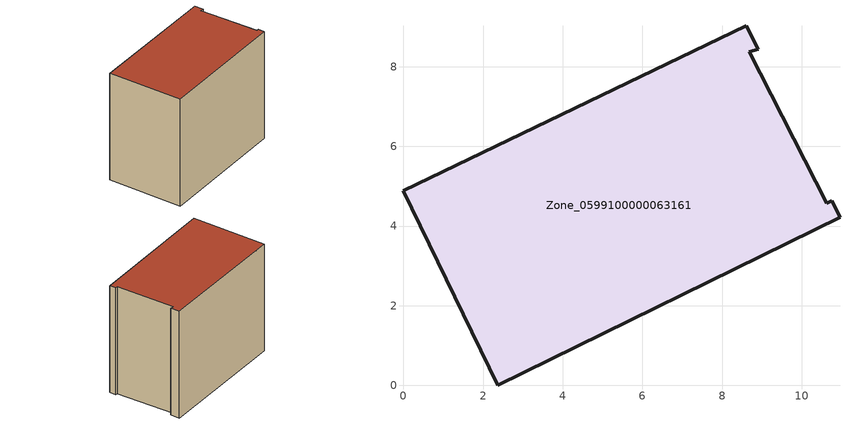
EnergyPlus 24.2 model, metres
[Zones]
Zone_0599100000063161
 floor ground (C_G): 10.76,4.64 10.96,4.22 2.37,0 0,4.88 8.61,9.03 8.9,8.43 8.68,8.38 10.63,4.57 z0.42
 wall outside (C_F): 2.37,0 10.96,4.22 10.76,4.64 10.63,4.57 8.68,8.38 8.9,8.43 8.61,9.03 0,4.88 2.37,0 z0.42:8.53
 roof outside (C_R): 10.96,4.22 10.76,4.64 10.63,4.57 8.68,8.38 8.9,8.43 8.61,9.03 0,4.88 2.37,0 z8.53
[BUILDING]
Pand.0599100000063161: North Axis=0; Terrain=City; Loads Convergence Tolerance Value=0.04; Temperature Convergence Tolerance Value=0.4; Solar Distribution=FullExterior; Maximum Number of Warmup Days=25; Minimum Number of Warmup Days=1
[Site:Location]
Rotterdam.The.Hague.AP_ZH_NLD Design_Conditions: Latitude=51.96; Longitude=4.45; Time Zone=1; Elevation=-4.5
[SITE:GROUNDTEMPERATURE:BUILDINGSURFACE]
18, 18, 18, 18, 18, 18, 18, 18, 18, 18, 18, 18
[MATERIAL] Thermal Absorptance=0.9; Solar Absorptance=0.7; Visible Absorptance=0.7
Name | Roughness | Thickness | Conductivity | Density | Specific Heat
G.TI.1965-1974 | MediumSmooth | 0.15 | 0.882353 | 540 | 1210
F.TI.1965-1974 | Rough | 0.3 | 0.697674 | 1920 | 840
R.TI.1965-1974 | MediumRough | 0.2 | 0.232558 | 1500 | 1000
[CONSTRUCTION]
C_G: G.TI.1965-1974
C_F: F.TI.1965-1974
C_R: R.TI.1965-1974
[ZONE]
Zone_0599100000063161: Type=1; Multiplier=1; Ceiling Height=Autocalculate; Volume=Autocalculate; Floor Area=autocalculate; Part of Total Floor Area=Yes
[ZONEINFILTRATION:DESIGNFLOWRATE]
Infil_Zone_0599100000063161: Zone or ZoneList or Space or SpaceList=Zone_0599100000063161; Schedule=AlwaysOn; Design Flow Rate Calculation Method=Flow/Area; Flow Rate per Floor Area=0.003; Constant Term Coefficient=1; Temperature Term Coefficient=0; Velocity Term Coefficient=0; Velocity Squared Term Coefficient=0
[HVACTEMPLATE:ZONE:IDEALLOADSAIRSYSTEM]
Zone_0599100000063161: Maximum Heating Supply Air Temperature=50; Minimum Cooling Supply Air Temperature=13; Maximum Heating Supply Air Humidity Ratio=0.0156; Minimum Cooling Supply Air Humidity Ratio=0.0077; Heating Limit=NoLimit; Cooling Limit=NoLimit; Dehumidification Control Type=ConstantSensibleHeatRatio; Cooling Sensible Heat Ratio=0.7; Dehumidification Setpoint=60; Humidification Control Type=None; Humidification Setpoint=30; Outdoor Air Method=None; Outdoor Air Flow Rate per Person=0.00944; Outdoor Air Flow Rate per Zone Floor Area=0; Outdoor Air Flow Rate per Zone=0; Demand Controlled Ventilation Type=None; Outdoor Air Economizer Type=NoEconomizer; Heat Recovery Type=None; Sensible Heat Recovery Effectiveness=0.7; Latent Heat Recovery Effectiveness=0.65
[ZONECONTROL:THERMOSTAT]
ThermostatControl_Zone_0599100000063161: Zone or ZoneList=Zone_0599100000063161; Control Type Schedule=DualSetpointControlType; Control 1=Thermostat_Zone_0599100000063161; Temperature Difference Between Cutout And Setpoint=0
[THERMOSTATSETPOINT:DUALSETPOINT]
Thermostat_Zone_0599100000063161: Heating Setpoint Temperature Schedule=HeatingSetpoint_Zone_0599100000063161; Cooling Setpoint Temperature Schedule=CoolingSetpoint_Zone_0599100000063161
[SCHEDULE:COMPACT]
HeatingSetpoint_Zone_0599100000063161: Through: 12/31, For: AllDays, Until: 24:00, 21
CoolingSetpoint_Zone_0599100000063161: Through: 12/31, For: AllDays, Until: 24:00, 24
DualSetpointControlType: Through: 12/31, For: AllDays, Until: 24:00, 4
AlwaysOn: Through: 12/31, For: AllDays, Until: 24:00, 1
